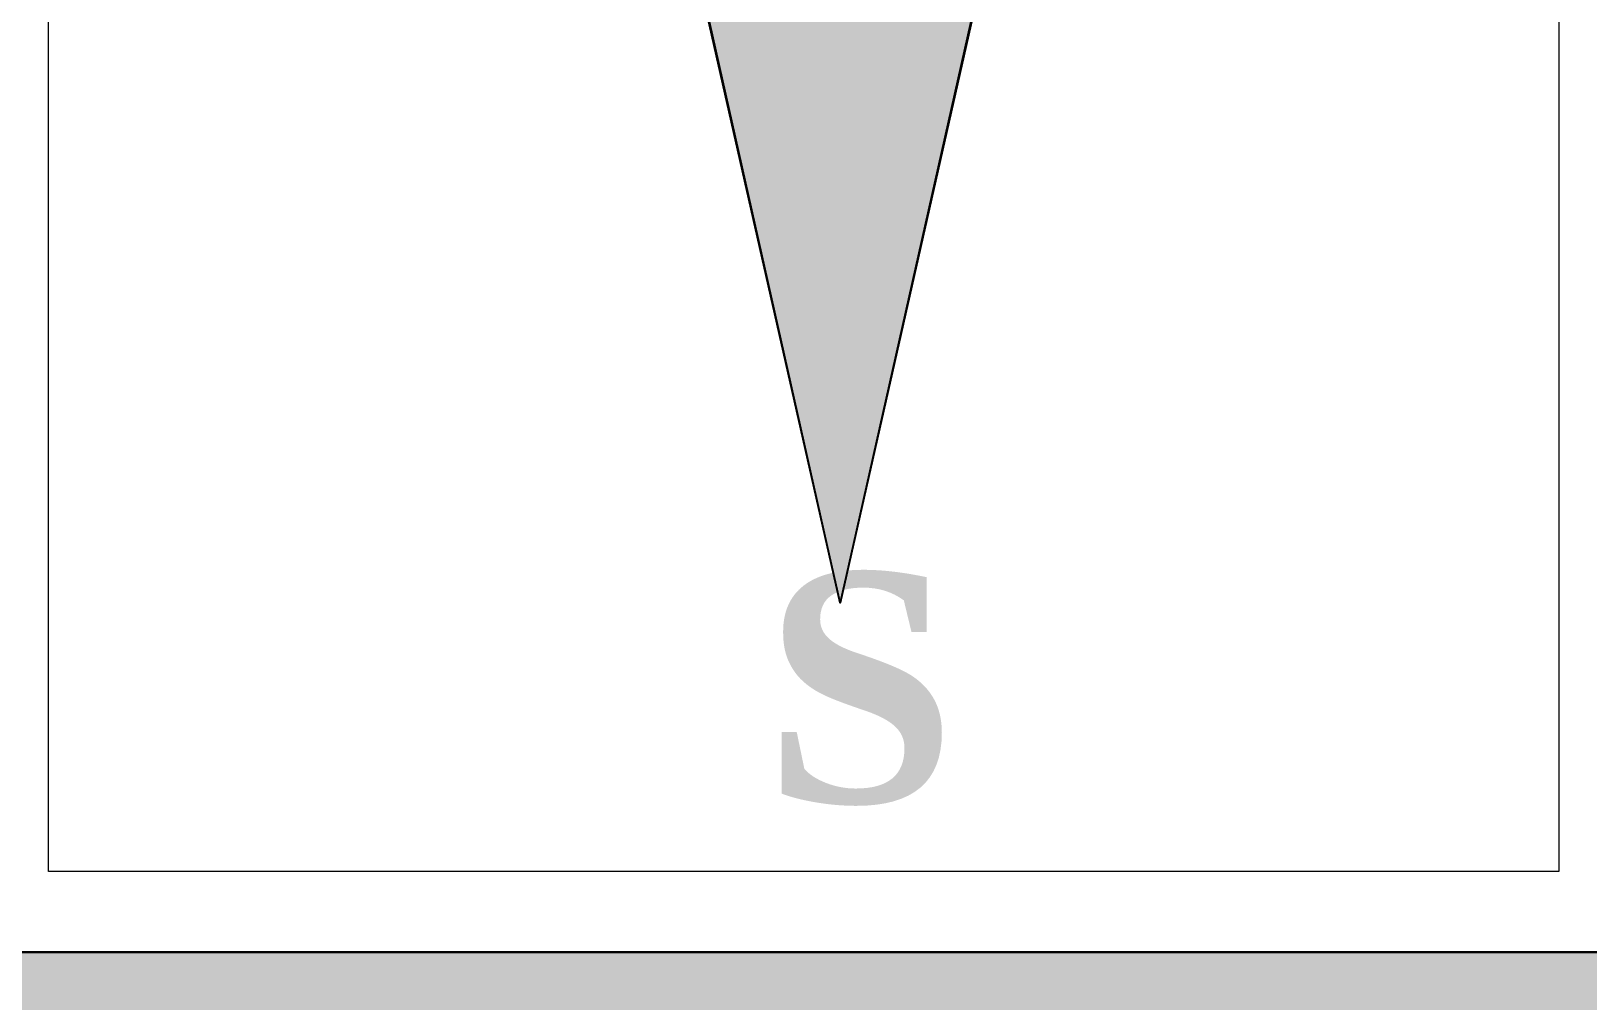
# Model space of a CAD drawing. Header units: millimetres. Extents: x 6 to 745025, y -1528 to 119936.
# Drawn here: x 172.08 to 189.22, y 96.97 to 107.66 of the extents above; entities that cross this region are included whole.
import ezdxf

# ---------------------------------------------------------------- set-up
doc = ezdxf.new("R2010")
doc.units = ezdxf.units.MM
doc.header["$MEASUREMENT"] = 0
doc.layers.get('0').update_dxf_attribs({"linetype": 'CONTINUOUS'})
doc.styles.add('Times New Roman$101H0', font='')
doc.styles.get('Times New Roman$101H0').set_extended_font_data('Times New Roman', bold=True)

msp = doc.modelspace()

# ---------------------------------------------------------------- hatches: boundary and pattern name
at = {"true_color": 0x000005}
msp.add_hatch(color=0, dxfattribs=at).paths.add_polyline_path([(179.507, 107.922), (182.471, 107.922), (180.989, 101.36)])
at = {"true_color": 0x000078}
h = msp.add_hatch(color=0, dxfattribs=at)
h.paths.add_polyline_path([(195.806, 97.508), (104.789, 97.508), (195.806, 95.349)])
h.paths.add_polyline_path([(104.789, 97.508), (195.806, 95.349), (104.789, 95.349)])

# ---------------------------------------------------------------- linework, layer by layer
at = {"color": 0, "linetype": 'Continuous', "lineweight": 25, "true_color": 0x000007}
msp.add_line((169.305, 97.508), (190.641, 97.508), dxfattribs=at)
at = {"color": 0, "linetype": 'Continuous', "lineweight": 18, "true_color": 0x000003}
msp.add_lwpolyline([(172.268, 119.098), (188.905, 119.098), (188.905, 98.397), (172.268, 98.397)], close=True, dxfattribs=at)
msp.add_lwpolyline([(179.296, 108.895), (180.989, 101.36), (182.682, 108.895)], dxfattribs=at)
at = {"color": 0, "linetype": 'Continuous', "lineweight": -2, "true_color": 0x000005}
msp.add_lwpolyline([(179.507, 107.922), (182.471, 107.922), (180.989, 101.36)], close=True, dxfattribs=at)
at = {"color": 0, "linetype": 'Continuous', "lineweight": -2, "true_color": 0x000078}
msp.add_lwpolyline([(195.806, 97.508), (104.789, 97.508), (195.806, 95.349)], close=True, dxfattribs=at)

# ---------------------------------------------------------------- texts
at = {"color": 0, "true_color": 0x000001, "style": 'Times New Roman$101H0'}
msp.add_text('S', height=2.535, dxfattribs=at).set_placement((180.142, 99.159))

doc.saveas('drawing.dxf')
